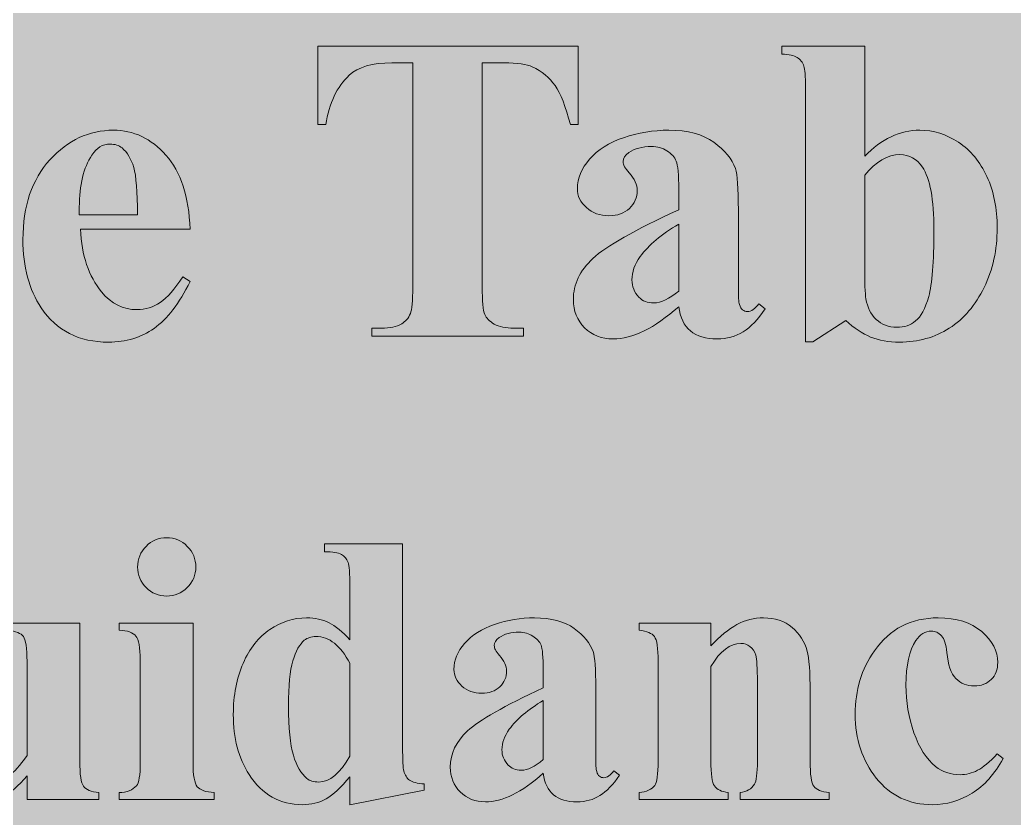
# Model space of a CAD drawing. Header units: inches. Extents: x -1481 to -429, y -1676 to -696.
# Drawn here: x -1375.4 to -1360.86, y -907.03 to -895.37 of the extents above; entities that cross this region are included whole.
import ezdxf

# ---------------------------------------------------------------- set-up
doc = ezdxf.new("R2010")
doc.units = ezdxf.units.IN
doc.header["$MEASUREMENT"] = 0
doc.layers.add('Layer 1', color=7, linetype='Continuous')

# ---------------------------------------------------------------- blocks, each defined once
blk = doc.blocks.new('block 425')
at = {"layer": 'Layer 1', "true_color": 0x8cc63e}
h = blk.add_hatch(color=73, dxfattribs=at)
h.dxf.hatch_style = 2
edge = h.paths.add_edge_path()
edge.add_spline(control_points=[(-1367.239, -895.753), (-1367.239, -895.753), (-1367.239, -896.9), (-1367.239, -896.9), (-1367.239, -896.9), (-1367.351, -896.9), (-1367.351, -896.9), (-1367.418, -896.635), (-1367.492, -896.445), (-1367.573, -896.33), (-1367.654, -896.214), (-1367.766, -896.122), (-1367.907, -896.053), (-1367.987, -896.016), (-1368.125, -895.997), (-1368.323, -895.997), (-1368.323, -895.997), (-1368.638, -895.997), (-1368.638, -895.997), (-1368.638, -895.997), (-1368.638, -899.265), (-1368.638, -899.265), (-1368.638, -899.482), (-1368.626, -899.617), (-1368.603, -899.671), (-1368.579, -899.725), (-1368.532, -899.773), (-1368.462, -899.813), (-1368.392, -899.854), (-1368.297, -899.874), (-1368.176, -899.874), (-1368.176, -899.874), (-1368.035, -899.874), (-1368.035, -899.874), (-1368.035, -899.874), (-1368.035, -899.99), (-1368.035, -899.99), (-1368.035, -899.99), (-1370.254, -899.99), (-1370.254, -899.99), (-1370.254, -899.99), (-1370.254, -899.874), (-1370.254, -899.874), (-1370.254, -899.874), (-1370.113, -899.874), (-1370.113, -899.874), (-1369.99, -899.874), (-1369.891, -899.852), (-1369.816, -899.809), (-1369.762, -899.779), (-1369.719, -899.729), (-1369.688, -899.659), (-1369.665, -899.609), (-1369.654, -899.478), (-1369.654, -899.265), (-1369.654, -899.265), (-1369.654, -895.997), (-1369.654, -895.997), (-1369.654, -895.997), (-1369.96, -895.997), (-1369.96, -895.997), (-1370.245, -895.997), (-1370.453, -896.057), (-1370.582, -896.178), (-1370.763, -896.347), (-1370.877, -896.587), (-1370.925, -896.9), (-1370.925, -896.9), (-1371.044, -896.9), (-1371.044, -896.9), (-1371.044, -896.9), (-1371.044, -895.753), (-1371.044, -895.753), (-1371.044, -895.753), (-1367.239, -895.753), (-1367.239, -895.753)], knot_values=[0, 0, 0, 0, 1, 1, 1, 2, 2, 2, 3, 3, 3, 4, 4, 4, 5, 5, 5, 6, 6, 6, 7, 7, 7, 8, 8, 8, 9, 9, 9, 10, 10, 10, 11, 11, 11, 12, 12, 12, 13, 13, 13, 14, 14, 14, 15, 15, 15, 16, 16, 16, 17, 17, 17, 18, 18, 18, 19, 19, 19, 20, 20, 20, 21, 21, 21, 22, 22, 22, 23, 23, 23, 24, 24, 24, 25, 25, 25, 25], degree=3, periodic=1)
h = blk.add_hatch(color=73, dxfattribs=at)
h.dxf.hatch_style = 2
edge = h.paths.add_edge_path()
edge.add_spline(control_points=[(-1363.049, -895.753), (-1363.049, -895.753), (-1363.049, -897.362), (-1363.049, -897.362), (-1362.803, -897.108), (-1362.535, -896.981), (-1362.243, -896.981), (-1362.043, -896.981), (-1361.855, -897.04), (-1361.678, -897.158), (-1361.5, -897.275), (-1361.362, -897.443), (-1361.262, -897.659), (-1361.162, -897.876), (-1361.112, -898.126), (-1361.112, -898.409), (-1361.112, -898.728), (-1361.176, -899.017), (-1361.303, -899.277), (-1361.43, -899.538), (-1361.599, -899.736), (-1361.812, -899.873), (-1362.024, -900.009), (-1362.267, -900.077), (-1362.54, -900.077), (-1362.698, -900.077), (-1362.839, -900.052), (-1362.962, -900.002), (-1363.084, -899.952), (-1363.205, -899.871), (-1363.324, -899.759), (-1363.324, -899.759), (-1363.808, -900.074), (-1363.808, -900.074), (-1363.808, -900.074), (-1363.915, -900.074), (-1363.915, -900.074), (-1363.915, -900.074), (-1363.915, -896.359), (-1363.915, -896.359), (-1363.915, -896.191), (-1363.922, -896.087), (-1363.936, -896.047), (-1363.957, -895.989), (-1363.99, -895.945), (-1364.035, -895.917), (-1364.08, -895.889), (-1364.155, -895.873), (-1364.261, -895.869), (-1364.261, -895.869), (-1364.261, -895.753), (-1364.261, -895.753), (-1364.261, -895.753), (-1363.049, -895.753), (-1363.049, -895.753)], knot_values=[0, 0, 0, 0, 1, 1, 1, 2, 2, 2, 3, 3, 3, 4, 4, 4, 5, 5, 5, 6, 6, 6, 7, 7, 7, 8, 8, 8, 9, 9, 9, 10, 10, 10, 11, 11, 11, 12, 12, 12, 13, 13, 13, 14, 14, 14, 15, 15, 15, 16, 16, 16, 17, 17, 17, 18, 18, 18, 18], degree=3, periodic=1)
edge = h.paths.add_edge_path()
edge.add_spline(control_points=[(-1363.049, -897.64), (-1363.049, -897.64), (-1363.049, -898.94), (-1363.049, -898.94), (-1363.049, -899.205), (-1363.043, -899.373), (-1363.03, -899.446), (-1363.009, -899.569), (-1362.96, -899.668), (-1362.88, -899.745), (-1362.801, -899.821), (-1362.7, -899.859), (-1362.577, -899.859), (-1362.471, -899.859), (-1362.38, -899.829), (-1362.304, -899.768), (-1362.228, -899.708), (-1362.164, -899.588), (-1362.113, -899.409), (-1362.062, -899.23), (-1362.037, -898.907), (-1362.037, -898.44), (-1362.037, -897.992), (-1362.093, -897.685), (-1362.205, -897.519), (-1362.287, -897.398), (-1362.396, -897.337), (-1362.534, -897.337), (-1362.713, -897.337), (-1362.885, -897.438), (-1363.049, -897.64)], knot_values=[0, 0, 0, 0, 1, 1, 1, 2, 2, 2, 3, 3, 3, 4, 4, 4, 5, 5, 5, 6, 6, 6, 7, 7, 7, 8, 8, 8, 9, 9, 9, 10, 10, 10, 10], degree=3, periodic=1)
h = blk.add_hatch(color=73, dxfattribs=at)
h.dxf.hatch_style = 2
edge = h.paths.add_edge_path()
edge.add_spline(control_points=[(-1372.909, -898.425), (-1372.909, -898.425), (-1374.512, -898.425), (-1374.512, -898.425), (-1374.493, -898.812), (-1374.39, -899.118), (-1374.203, -899.343), (-1374.059, -899.516), (-1373.886, -899.602), (-1373.684, -899.602), (-1373.559, -899.602), (-1373.446, -899.567), (-1373.344, -899.498), (-1373.242, -899.428), (-1373.132, -899.303), (-1373.016, -899.121), (-1373.016, -899.121), (-1372.909, -899.19), (-1372.909, -899.19), (-1373.068, -899.513), (-1373.243, -899.741), (-1373.434, -899.876), (-1373.626, -900.01), (-1373.848, -900.077), (-1374.1, -900.077), (-1374.533, -900.077), (-1374.861, -899.911), (-1375.084, -899.577), (-1375.263, -899.309), (-1375.352, -898.976), (-1375.352, -898.578), (-1375.352, -898.09), (-1375.221, -897.702), (-1374.957, -897.414), (-1374.694, -897.125), (-1374.385, -896.981), (-1374.031, -896.981), (-1373.735, -896.981), (-1373.478, -897.103), (-1373.261, -897.345), (-1373.043, -897.588), (-1372.926, -897.948), (-1372.909, -898.425)], knot_values=[0, 0, 0, 0, 1, 1, 1, 2, 2, 2, 3, 3, 3, 4, 4, 4, 5, 5, 5, 6, 6, 6, 7, 7, 7, 8, 8, 8, 9, 9, 9, 10, 10, 10, 11, 11, 11, 12, 12, 12, 13, 13, 13, 14, 14, 14, 14], degree=3, periodic=1)
edge = h.paths.add_edge_path()
edge.add_spline(control_points=[(-1373.678, -898.215), (-1373.678, -897.88), (-1373.696, -897.65), (-1373.733, -897.525), (-1373.769, -897.4), (-1373.826, -897.305), (-1373.903, -897.24), (-1373.947, -897.203), (-1374.005, -897.184), (-1374.078, -897.184), (-1374.186, -897.184), (-1374.275, -897.237), (-1374.343, -897.344), (-1374.466, -897.529), (-1374.528, -897.783), (-1374.528, -898.106), (-1374.528, -898.106), (-1374.528, -898.215), (-1374.528, -898.215), (-1374.528, -898.215), (-1373.678, -898.215), (-1373.678, -898.215)], knot_values=[0, 0, 0, 0, 1, 1, 1, 2, 2, 2, 3, 3, 3, 4, 4, 4, 5, 5, 5, 6, 6, 6, 7, 7, 7, 7], degree=3, periodic=1)
h = blk.add_hatch(color=73, dxfattribs=at)
h.dxf.hatch_style = 2
edge = h.paths.add_edge_path()
edge.add_spline(control_points=[(-1365.767, -899.559), (-1366.123, -899.873), (-1366.443, -900.031), (-1366.726, -900.031), (-1366.893, -900.031), (-1367.032, -899.976), (-1367.142, -899.867), (-1367.252, -899.757), (-1367.307, -899.62), (-1367.307, -899.456), (-1367.307, -899.233), (-1367.212, -899.032), (-1367.02, -898.854), (-1366.828, -898.676), (-1366.411, -898.439), (-1365.767, -898.143), (-1365.767, -898.143), (-1365.767, -897.85), (-1365.767, -897.85), (-1365.767, -897.629), (-1365.779, -897.49), (-1365.803, -897.433), (-1365.827, -897.375), (-1365.872, -897.325), (-1365.939, -897.283), (-1366.006, -897.24), (-1366.081, -897.219), (-1366.164, -897.219), (-1366.299, -897.219), (-1366.411, -897.249), (-1366.498, -897.309), (-1366.553, -897.347), (-1366.58, -897.391), (-1366.58, -897.44), (-1366.58, -897.484), (-1366.55, -897.538), (-1366.492, -897.603), (-1366.413, -897.692), (-1366.373, -897.779), (-1366.373, -897.862), (-1366.373, -897.964), (-1366.411, -898.051), (-1366.487, -898.123), (-1366.563, -898.195), (-1366.663, -898.231), (-1366.786, -898.231), (-1366.917, -898.231), (-1367.027, -898.191), (-1367.115, -898.112), (-1367.204, -898.033), (-1367.248, -897.94), (-1367.248, -897.834), (-1367.248, -897.684), (-1367.189, -897.541), (-1367.07, -897.405), (-1366.951, -897.268), (-1366.786, -897.163), (-1366.573, -897.09), (-1366.361, -897.018), (-1366.14, -896.981), (-1365.911, -896.981), (-1365.634, -896.981), (-1365.415, -897.04), (-1365.253, -897.158), (-1365.092, -897.275), (-1364.987, -897.403), (-1364.939, -897.54), (-1364.91, -897.628), (-1364.895, -897.829), (-1364.895, -898.143), (-1364.895, -898.143), (-1364.895, -899.277), (-1364.895, -899.277), (-1364.895, -899.411), (-1364.89, -899.495), (-1364.88, -899.529), (-1364.869, -899.563), (-1364.854, -899.589), (-1364.833, -899.606), (-1364.812, -899.622), (-1364.788, -899.631), (-1364.761, -899.631), (-1364.707, -899.631), (-1364.652, -899.592), (-1364.596, -899.515), (-1364.596, -899.515), (-1364.502, -899.59), (-1364.502, -899.59), (-1364.606, -899.744), (-1364.714, -899.856), (-1364.825, -899.926), (-1364.937, -899.996), (-1365.063, -900.031), (-1365.205, -900.031), (-1365.372, -900.031), (-1365.502, -899.992), (-1365.595, -899.913), (-1365.689, -899.835), (-1365.746, -899.717), (-1365.767, -899.559)], knot_values=[0, 0, 0, 0, 1, 1, 1, 2, 2, 2, 3, 3, 3, 4, 4, 4, 5, 5, 5, 6, 6, 6, 7, 7, 7, 8, 8, 8, 9, 9, 9, 10, 10, 10, 11, 11, 11, 12, 12, 12, 13, 13, 13, 14, 14, 14, 15, 15, 15, 16, 16, 16, 17, 17, 17, 18, 18, 18, 19, 19, 19, 20, 20, 20, 21, 21, 21, 22, 22, 22, 23, 23, 23, 24, 24, 24, 25, 25, 25, 26, 26, 26, 27, 27, 27, 28, 28, 28, 29, 29, 29, 30, 30, 30, 31, 31, 31, 32, 32, 32, 33, 33, 33, 33], degree=3, periodic=1)
edge = h.paths.add_edge_path()
edge.add_spline(control_points=[(-1365.767, -899.33), (-1365.767, -899.33), (-1365.767, -898.353), (-1365.767, -898.353), (-1366.019, -898.501), (-1366.207, -898.659), (-1366.33, -898.827), (-1366.411, -898.94), (-1366.451, -899.053), (-1366.451, -899.168), (-1366.451, -899.264), (-1366.417, -899.348), (-1366.348, -899.421), (-1366.296, -899.478), (-1366.223, -899.505), (-1366.13, -899.505), (-1366.025, -899.505), (-1365.905, -899.447), (-1365.767, -899.33)], knot_values=[0, 0, 0, 0, 1, 1, 1, 2, 2, 2, 3, 3, 3, 4, 4, 4, 5, 5, 5, 6, 6, 6, 6], degree=3, periodic=1)
h = blk.add_hatch(color=73, dxfattribs=at)
h.dxf.hatch_style = 2
edge = h.paths.add_edge_path()
edge.add_spline(control_points=[(-1372.866, -904.182), (-1372.866, -904.182), (-1372.866, -906.222), (-1372.866, -906.222), (-1372.866, -906.404), (-1372.845, -906.52), (-1372.803, -906.571), (-1372.761, -906.621), (-1372.678, -906.65), (-1372.555, -906.657), (-1372.555, -906.657), (-1372.555, -906.756), (-1372.555, -906.756), (-1372.555, -906.756), (-1373.945, -906.756), (-1373.945, -906.756), (-1373.945, -906.756), (-1373.945, -906.657), (-1373.945, -906.657), (-1373.832, -906.654), (-1373.747, -906.621), (-1373.692, -906.558), (-1373.655, -906.516), (-1373.637, -906.404), (-1373.637, -906.222), (-1373.637, -906.222), (-1373.637, -904.719), (-1373.637, -904.719), (-1373.637, -904.537), (-1373.658, -904.421), (-1373.7, -904.371), (-1373.743, -904.32), (-1373.824, -904.291), (-1373.945, -904.284), (-1373.945, -904.284), (-1373.945, -904.182), (-1373.945, -904.182), (-1373.945, -904.182), (-1372.866, -904.182), (-1372.866, -904.182)], knot_values=[0, 0, 0, 0, 1, 1, 1, 2, 2, 2, 3, 3, 3, 4, 4, 4, 5, 5, 5, 6, 6, 6, 7, 7, 7, 8, 8, 8, 9, 9, 9, 10, 10, 10, 11, 11, 11, 12, 12, 12, 13, 13, 13, 13], degree=3, periodic=1)
edge = h.paths.add_edge_path()
edge.add_spline(control_points=[(-1373.251, -902.935), (-1373.132, -902.935), (-1373.031, -902.976), (-1372.949, -903.06), (-1372.866, -903.143), (-1372.825, -903.244), (-1372.825, -903.362), (-1372.825, -903.479), (-1372.867, -903.579), (-1372.95, -903.662), (-1373.034, -903.744), (-1373.134, -903.786), (-1373.251, -903.786), (-1373.369, -903.786), (-1373.469, -903.744), (-1373.552, -903.662), (-1373.634, -903.579), (-1373.675, -903.479), (-1373.675, -903.362), (-1373.675, -903.244), (-1373.634, -903.143), (-1373.552, -903.06), (-1373.469, -902.976), (-1373.369, -902.935), (-1373.251, -902.935)], knot_values=[0, 0, 0, 0, 1, 1, 1, 2, 2, 2, 3, 3, 3, 4, 4, 4, 5, 5, 5, 6, 6, 6, 7, 7, 7, 8, 8, 8, 8], degree=3, periodic=1)
h = blk.add_hatch(color=73, dxfattribs=at)
h.dxf.hatch_style = 2
edge = h.paths.add_edge_path()
edge.add_spline(control_points=[(-1369.802, -903.023), (-1369.802, -903.023), (-1369.802, -905.985), (-1369.802, -905.985), (-1369.802, -906.186), (-1369.796, -906.304), (-1369.785, -906.341), (-1369.77, -906.401), (-1369.742, -906.446), (-1369.701, -906.476), (-1369.66, -906.505), (-1369.588, -906.523), (-1369.485, -906.531), (-1369.485, -906.531), (-1369.485, -906.621), (-1369.485, -906.621), (-1369.485, -906.621), (-1370.573, -906.834), (-1370.573, -906.834), (-1370.573, -906.834), (-1370.573, -906.426), (-1370.573, -906.426), (-1370.703, -906.584), (-1370.819, -906.691), (-1370.921, -906.748), (-1371.023, -906.805), (-1371.138, -906.834), (-1371.266, -906.834), (-1371.595, -906.834), (-1371.855, -906.687), (-1372.046, -906.393), (-1372.2, -906.154), (-1372.277, -905.862), (-1372.277, -905.515), (-1372.277, -905.237), (-1372.229, -904.989), (-1372.134, -904.77), (-1372.038, -904.55), (-1371.908, -904.385), (-1371.741, -904.273), (-1371.575, -904.161), (-1371.397, -904.105), (-1371.206, -904.105), (-1371.083, -904.105), (-1370.974, -904.129), (-1370.878, -904.176), (-1370.783, -904.224), (-1370.681, -904.308), (-1370.573, -904.427), (-1370.573, -904.427), (-1370.573, -903.651), (-1370.573, -903.651), (-1370.573, -903.454), (-1370.581, -903.336), (-1370.597, -903.295), (-1370.619, -903.242), (-1370.652, -903.203), (-1370.697, -903.177), (-1370.741, -903.151), (-1370.823, -903.138), (-1370.944, -903.138), (-1370.944, -903.138), (-1370.944, -903.023), (-1370.944, -903.023), (-1370.944, -903.023), (-1369.802, -903.023), (-1369.802, -903.023)], knot_values=[0, 0, 0, 0, 1, 1, 1, 2, 2, 2, 3, 3, 3, 4, 4, 4, 5, 5, 5, 6, 6, 6, 7, 7, 7, 8, 8, 8, 9, 9, 9, 10, 10, 10, 11, 11, 11, 12, 12, 12, 13, 13, 13, 14, 14, 14, 15, 15, 15, 16, 16, 16, 17, 17, 17, 18, 18, 18, 19, 19, 19, 20, 20, 20, 21, 21, 21, 22, 22, 22, 22], degree=3, periodic=1)
edge = h.paths.add_edge_path()
edge.add_spline(control_points=[(-1370.573, -904.769), (-1370.708, -904.508), (-1370.875, -904.378), (-1371.071, -904.378), (-1371.139, -904.378), (-1371.195, -904.396), (-1371.239, -904.433), (-1371.307, -904.489), (-1371.362, -904.589), (-1371.406, -904.733), (-1371.449, -904.876), (-1371.47, -905.095), (-1371.47, -905.391), (-1371.47, -905.716), (-1371.446, -905.956), (-1371.399, -906.112), (-1371.351, -906.268), (-1371.286, -906.381), (-1371.203, -906.451), (-1371.161, -906.486), (-1371.103, -906.503), (-1371.03, -906.503), (-1370.868, -906.503), (-1370.716, -906.376), (-1370.573, -906.123), (-1370.573, -906.123), (-1370.573, -904.769), (-1370.573, -904.769)], knot_values=[0, 0, 0, 0, 1, 1, 1, 2, 2, 2, 3, 3, 3, 4, 4, 4, 5, 5, 5, 6, 6, 6, 7, 7, 7, 8, 8, 8, 9, 9, 9, 9], degree=3, periodic=1)
h = blk.add_hatch(color=73, dxfattribs=at)
h.dxf.hatch_style = 2
edge = h.paths.add_edge_path()
edge.add_spline(control_points=[(-1367.748, -906.376), (-1368.062, -906.654), (-1368.343, -906.792), (-1368.593, -906.792), (-1368.74, -906.792), (-1368.862, -906.744), (-1368.959, -906.648), (-1369.056, -906.551), (-1369.105, -906.43), (-1369.105, -906.285), (-1369.105, -906.089), (-1369.021, -905.912), (-1368.852, -905.756), (-1368.683, -905.598), (-1368.315, -905.39), (-1367.748, -905.129), (-1367.748, -905.129), (-1367.748, -904.87), (-1367.748, -904.87), (-1367.748, -904.676), (-1367.758, -904.553), (-1367.779, -904.503), (-1367.8, -904.452), (-1367.84, -904.408), (-1367.899, -904.371), (-1367.958, -904.333), (-1368.024, -904.314), (-1368.097, -904.314), (-1368.217, -904.314), (-1368.315, -904.341), (-1368.392, -904.394), (-1368.44, -904.427), (-1368.463, -904.466), (-1368.463, -904.51), (-1368.463, -904.548), (-1368.438, -904.596), (-1368.386, -904.653), (-1368.317, -904.732), (-1368.282, -904.808), (-1368.282, -904.881), (-1368.282, -904.971), (-1368.315, -905.048), (-1368.382, -905.111), (-1368.449, -905.175), (-1368.537, -905.206), (-1368.645, -905.206), (-1368.761, -905.206), (-1368.858, -905.171), (-1368.936, -905.102), (-1369.014, -905.032), (-1369.053, -904.95), (-1369.053, -904.857), (-1369.053, -904.724), (-1369, -904.598), (-1368.896, -904.478), (-1368.791, -904.358), (-1368.645, -904.266), (-1368.458, -904.201), (-1368.271, -904.137), (-1368.076, -904.105), (-1367.874, -904.105), (-1367.63, -904.105), (-1367.437, -904.157), (-1367.295, -904.26), (-1367.153, -904.364), (-1367.06, -904.477), (-1367.018, -904.598), (-1366.992, -904.675), (-1366.98, -904.852), (-1366.98, -905.129), (-1366.98, -905.129), (-1366.98, -906.129), (-1366.98, -906.129), (-1366.98, -906.246), (-1366.975, -906.32), (-1366.966, -906.35), (-1366.957, -906.381), (-1366.943, -906.403), (-1366.924, -906.418), (-1366.906, -906.433), (-1366.885, -906.44), (-1366.861, -906.44), (-1366.813, -906.44), (-1366.765, -906.406), (-1366.715, -906.338), (-1366.715, -906.338), (-1366.633, -906.404), (-1366.633, -906.404), (-1366.724, -906.54), (-1366.819, -906.639), (-1366.918, -906.7), (-1367.016, -906.762), (-1367.127, -906.792), (-1367.252, -906.792), (-1367.399, -906.792), (-1367.514, -906.758), (-1367.596, -906.689), (-1367.679, -906.62), (-1367.729, -906.516), (-1367.748, -906.376)], knot_values=[0, 0, 0, 0, 1, 1, 1, 2, 2, 2, 3, 3, 3, 4, 4, 4, 5, 5, 5, 6, 6, 6, 7, 7, 7, 8, 8, 8, 9, 9, 9, 10, 10, 10, 11, 11, 11, 12, 12, 12, 13, 13, 13, 14, 14, 14, 15, 15, 15, 16, 16, 16, 17, 17, 17, 18, 18, 18, 19, 19, 19, 20, 20, 20, 21, 21, 21, 22, 22, 22, 23, 23, 23, 24, 24, 24, 25, 25, 25, 26, 26, 26, 27, 27, 27, 28, 28, 28, 29, 29, 29, 30, 30, 30, 31, 31, 31, 32, 32, 32, 33, 33, 33, 33], degree=3, periodic=1)
edge = h.paths.add_edge_path()
edge.add_spline(control_points=[(-1367.748, -906.176), (-1367.748, -906.176), (-1367.748, -905.314), (-1367.748, -905.314), (-1367.97, -905.444), (-1368.135, -905.583), (-1368.243, -905.732), (-1368.315, -905.831), (-1368.351, -905.931), (-1368.351, -906.032), (-1368.351, -906.117), (-1368.32, -906.191), (-1368.26, -906.255), (-1368.214, -906.305), (-1368.15, -906.33), (-1368.067, -906.33), (-1367.975, -906.33), (-1367.869, -906.278), (-1367.748, -906.176)], knot_values=[0, 0, 0, 0, 1, 1, 1, 2, 2, 2, 3, 3, 3, 4, 4, 4, 5, 5, 5, 6, 6, 6, 6], degree=3, periodic=1)
h = blk.add_hatch(color=73, dxfattribs=at)
h.dxf.hatch_style = 2
edge = h.paths.add_edge_path()
edge.add_spline(control_points=[(-1365.297, -904.182), (-1365.297, -904.182), (-1365.297, -904.515), (-1365.297, -904.515), (-1365.165, -904.372), (-1365.038, -904.268), (-1364.917, -904.203), (-1364.796, -904.137), (-1364.666, -904.105), (-1364.526, -904.105), (-1364.359, -904.105), (-1364.221, -904.151), (-1364.111, -904.244), (-1364, -904.337), (-1363.927, -904.452), (-1363.89, -904.589), (-1363.861, -904.694), (-1363.846, -904.895), (-1363.846, -905.193), (-1363.846, -905.193), (-1363.846, -906.195), (-1363.846, -906.195), (-1363.846, -906.393), (-1363.828, -906.516), (-1363.793, -906.565), (-1363.757, -906.614), (-1363.682, -906.644), (-1363.568, -906.657), (-1363.568, -906.657), (-1363.568, -906.756), (-1363.568, -906.756), (-1363.568, -906.756), (-1364.87, -906.756), (-1364.87, -906.756), (-1364.87, -906.756), (-1364.87, -906.657), (-1364.87, -906.657), (-1364.773, -906.644), (-1364.703, -906.604), (-1364.661, -906.536), (-1364.632, -906.49), (-1364.617, -906.376), (-1364.617, -906.195), (-1364.617, -906.195), (-1364.617, -905.049), (-1364.617, -905.049), (-1364.617, -904.838), (-1364.625, -904.705), (-1364.642, -904.65), (-1364.658, -904.595), (-1364.686, -904.552), (-1364.726, -904.522), (-1364.765, -904.492), (-1364.809, -904.477), (-1364.857, -904.477), (-1365.015, -904.477), (-1365.161, -904.589), (-1365.297, -904.815), (-1365.297, -904.815), (-1365.297, -906.195), (-1365.297, -906.195), (-1365.297, -906.387), (-1365.279, -906.509), (-1365.244, -906.561), (-1365.208, -906.612), (-1365.141, -906.644), (-1365.044, -906.657), (-1365.044, -906.657), (-1365.044, -906.756), (-1365.044, -906.756), (-1365.044, -906.756), (-1366.346, -906.756), (-1366.346, -906.756), (-1366.346, -906.756), (-1366.346, -906.657), (-1366.346, -906.657), (-1366.238, -906.646), (-1366.161, -906.611), (-1366.115, -906.553), (-1366.084, -906.512), (-1366.068, -906.393), (-1366.068, -906.195), (-1366.068, -906.195), (-1366.068, -904.741), (-1366.068, -904.741), (-1366.068, -904.546), (-1366.086, -904.425), (-1366.122, -904.378), (-1366.158, -904.33), (-1366.232, -904.299), (-1366.346, -904.284), (-1366.346, -904.284), (-1366.346, -904.182), (-1366.346, -904.182), (-1366.346, -904.182), (-1365.297, -904.182), (-1365.297, -904.182)], knot_values=[0, 0, 0, 0, 1, 1, 1, 2, 2, 2, 3, 3, 3, 4, 4, 4, 5, 5, 5, 6, 6, 6, 7, 7, 7, 8, 8, 8, 9, 9, 9, 10, 10, 10, 11, 11, 11, 12, 12, 12, 13, 13, 13, 14, 14, 14, 15, 15, 15, 16, 16, 16, 17, 17, 17, 18, 18, 18, 19, 19, 19, 20, 20, 20, 21, 21, 21, 22, 22, 22, 23, 23, 23, 24, 24, 24, 25, 25, 25, 26, 26, 26, 27, 27, 27, 28, 28, 28, 29, 29, 29, 30, 30, 30, 31, 31, 31, 32, 32, 32, 32], degree=3, periodic=1)
h = blk.add_hatch(color=73, dxfattribs=at)
h.dxf.hatch_style = 2
edge = h.paths.add_edge_path()
edge.add_spline(control_points=[(-1361.112, -906.093), (-1361.112, -906.093), (-1361.027, -906.159), (-1361.027, -906.159), (-1361.148, -906.386), (-1361.299, -906.556), (-1361.48, -906.667), (-1361.661, -906.778), (-1361.853, -906.834), (-1362.057, -906.834), (-1362.4, -906.834), (-1362.674, -906.704), (-1362.88, -906.445), (-1363.085, -906.187), (-1363.188, -905.875), (-1363.188, -905.512), (-1363.188, -905.161), (-1363.095, -904.853), (-1362.907, -904.587), (-1362.682, -904.266), (-1362.37, -904.105), (-1361.974, -904.105), (-1361.708, -904.105), (-1361.496, -904.172), (-1361.339, -904.306), (-1361.182, -904.44), (-1361.104, -904.589), (-1361.104, -904.755), (-1361.104, -904.859), (-1361.136, -904.943), (-1361.199, -905.005), (-1361.262, -905.068), (-1361.345, -905.099), (-1361.448, -905.099), (-1361.556, -905.099), (-1361.646, -905.063), (-1361.717, -904.991), (-1361.787, -904.92), (-1361.831, -904.792), (-1361.847, -904.609), (-1361.858, -904.493), (-1361.885, -904.412), (-1361.927, -904.367), (-1361.969, -904.321), (-1362.019, -904.298), (-1362.076, -904.298), (-1362.164, -904.298), (-1362.239, -904.344), (-1362.302, -904.438), (-1362.397, -904.579), (-1362.445, -904.796), (-1362.445, -905.088), (-1362.445, -905.33), (-1362.406, -905.562), (-1362.329, -905.783), (-1362.252, -906.004), (-1362.146, -906.169), (-1362.012, -906.277), (-1361.912, -906.356), (-1361.792, -906.396), (-1361.655, -906.396), (-1361.565, -906.396), (-1361.479, -906.375), (-1361.398, -906.332), (-1361.318, -906.29), (-1361.222, -906.21), (-1361.112, -906.093)], knot_values=[0, 0, 0, 0, 1, 1, 1, 2, 2, 2, 3, 3, 3, 4, 4, 4, 5, 5, 5, 6, 6, 6, 7, 7, 7, 8, 8, 8, 9, 9, 9, 10, 10, 10, 11, 11, 11, 12, 12, 12, 13, 13, 13, 14, 14, 14, 15, 15, 15, 16, 16, 16, 17, 17, 17, 18, 18, 18, 19, 19, 19, 20, 20, 20, 21, 21, 21, 22, 22, 22, 22], degree=3, periodic=1)
h = blk.add_hatch(color=73, dxfattribs=at)
h.dxf.hatch_style = 2
edge = h.paths.add_edge_path()
edge.add_spline(control_points=[(-1374.521, -904.182), (-1374.521, -904.182), (-1374.521, -906.198), (-1374.521, -906.198), (-1374.521, -906.394), (-1374.502, -906.516), (-1374.466, -906.565), (-1374.429, -906.614), (-1374.355, -906.644), (-1374.243, -906.657), (-1374.243, -906.657), (-1374.243, -906.756), (-1374.243, -906.756), (-1374.243, -906.756), (-1375.292, -906.756), (-1375.292, -906.756), (-1375.292, -906.756), (-1375.292, -906.412), (-1375.292, -906.412), (-1375.415, -906.559), (-1375.538, -906.666), (-1375.661, -906.733), (-1375.784, -906.8), (-1375.921, -906.834), (-1376.074, -906.834), (-1376.219, -906.834), (-1376.348, -906.789), (-1376.461, -906.7), (-1376.573, -906.611), (-1376.649, -906.507), (-1376.688, -906.387), (-1376.726, -906.268), (-1376.746, -906.06), (-1376.746, -905.762), (-1376.746, -905.762), (-1376.746, -904.741), (-1376.746, -904.741), (-1376.746, -904.546), (-1376.763, -904.425), (-1376.799, -904.378), (-1376.835, -904.33), (-1376.91, -904.299), (-1377.024, -904.284), (-1377.024, -904.284), (-1377.024, -904.182), (-1377.024, -904.182), (-1377.024, -904.182), (-1375.975, -904.182), (-1375.975, -904.182), (-1375.975, -904.182), (-1375.975, -905.941), (-1375.975, -905.941), (-1375.975, -906.125), (-1375.966, -906.243), (-1375.948, -906.296), (-1375.931, -906.35), (-1375.903, -906.39), (-1375.866, -906.418), (-1375.828, -906.445), (-1375.785, -906.459), (-1375.735, -906.459), (-1375.669, -906.459), (-1375.609, -906.441), (-1375.556, -906.407), (-1375.483, -906.359), (-1375.395, -906.263), (-1375.292, -906.118), (-1375.292, -906.118), (-1375.292, -904.741), (-1375.292, -904.741), (-1375.292, -904.546), (-1375.31, -904.425), (-1375.345, -904.378), (-1375.381, -904.33), (-1375.456, -904.299), (-1375.57, -904.284), (-1375.57, -904.284), (-1375.57, -904.182), (-1375.57, -904.182), (-1375.57, -904.182), (-1374.521, -904.182), (-1374.521, -904.182)], knot_values=[0, 0, 0, 0, 1, 1, 1, 2, 2, 2, 3, 3, 3, 4, 4, 4, 5, 5, 5, 6, 6, 6, 7, 7, 7, 8, 8, 8, 9, 9, 9, 10, 10, 10, 11, 11, 11, 12, 12, 12, 13, 13, 13, 14, 14, 14, 15, 15, 15, 16, 16, 16, 17, 17, 17, 18, 18, 18, 19, 19, 19, 20, 20, 20, 21, 21, 21, 22, 22, 22, 23, 23, 23, 24, 24, 24, 25, 25, 25, 26, 26, 26, 27, 27, 27, 27], degree=3, periodic=1)
at = {"layer": 'Layer 1', "lineweight": 0}
for points, knots in [([(-1367.239, -895.753), (-1367.239, -895.753), (-1367.239, -896.9), (-1367.239, -896.9), (-1367.239, -896.9), (-1367.351, -896.9), (-1367.351, -896.9), (-1367.418, -896.635), (-1367.492, -896.445), (-1367.573, -896.33), (-1367.654, -896.214), (-1367.766, -896.122), (-1367.907, -896.053), (-1367.987, -896.016), (-1368.125, -895.997), (-1368.323, -895.997), (-1368.323, -895.997), (-1368.638, -895.997), (-1368.638, -895.997), (-1368.638, -895.997), (-1368.638, -899.265), (-1368.638, -899.265), (-1368.638, -899.482), (-1368.626, -899.617), (-1368.603, -899.671), (-1368.579, -899.725), (-1368.532, -899.773), (-1368.462, -899.813), (-1368.392, -899.854), (-1368.297, -899.874), (-1368.176, -899.874), (-1368.176, -899.874), (-1368.035, -899.874), (-1368.035, -899.874), (-1368.035, -899.874), (-1368.035, -899.99), (-1368.035, -899.99), (-1368.035, -899.99), (-1370.254, -899.99), (-1370.254, -899.99), (-1370.254, -899.99), (-1370.254, -899.874), (-1370.254, -899.874), (-1370.254, -899.874), (-1370.113, -899.874), (-1370.113, -899.874), (-1369.99, -899.874), (-1369.891, -899.852), (-1369.816, -899.809), (-1369.762, -899.779), (-1369.719, -899.729), (-1369.688, -899.659), (-1369.665, -899.609), (-1369.654, -899.478), (-1369.654, -899.265), (-1369.654, -899.265), (-1369.654, -895.997), (-1369.654, -895.997), (-1369.654, -895.997), (-1369.96, -895.997), (-1369.96, -895.997), (-1370.245, -895.997), (-1370.453, -896.057), (-1370.582, -896.178), (-1370.763, -896.347), (-1370.877, -896.587), (-1370.925, -896.9), (-1370.925, -896.9), (-1371.044, -896.9), (-1371.044, -896.9), (-1371.044, -896.9), (-1371.044, -895.753), (-1371.044, -895.753), (-1371.044, -895.753), (-1367.239, -895.753), (-1367.239, -895.753)], [0, 0, 0, 0, 1, 1, 1, 2, 2, 2, 3, 3, 3, 4, 4, 4, 5, 5, 5, 6, 6, 6, 7, 7, 7, 8, 8, 8, 9, 9, 9, 10, 10, 10, 11, 11, 11, 12, 12, 12, 13, 13, 13, 14, 14, 14, 15, 15, 15, 16, 16, 16, 17, 17, 17, 18, 18, 18, 19, 19, 19, 20, 20, 20, 21, 21, 21, 22, 22, 22, 23, 23, 23, 24, 24, 24, 25, 25, 25, 25]), ([(-1363.049, -895.753), (-1363.049, -895.753), (-1363.049, -897.362), (-1363.049, -897.362), (-1362.803, -897.108), (-1362.535, -896.981), (-1362.243, -896.981), (-1362.043, -896.981), (-1361.855, -897.04), (-1361.678, -897.158), (-1361.5, -897.275), (-1361.362, -897.443), (-1361.262, -897.659), (-1361.162, -897.876), (-1361.112, -898.126), (-1361.112, -898.409), (-1361.112, -898.728), (-1361.176, -899.017), (-1361.303, -899.277), (-1361.43, -899.538), (-1361.599, -899.736), (-1361.812, -899.873), (-1362.024, -900.009), (-1362.267, -900.077), (-1362.54, -900.077), (-1362.698, -900.077), (-1362.839, -900.052), (-1362.962, -900.002), (-1363.084, -899.952), (-1363.205, -899.871), (-1363.324, -899.759), (-1363.324, -899.759), (-1363.808, -900.074), (-1363.808, -900.074), (-1363.808, -900.074), (-1363.915, -900.074), (-1363.915, -900.074), (-1363.915, -900.074), (-1363.915, -896.359), (-1363.915, -896.359), (-1363.915, -896.191), (-1363.922, -896.087), (-1363.936, -896.047), (-1363.957, -895.989), (-1363.99, -895.945), (-1364.035, -895.917), (-1364.08, -895.889), (-1364.155, -895.873), (-1364.261, -895.869), (-1364.261, -895.869), (-1364.261, -895.753), (-1364.261, -895.753), (-1364.261, -895.753), (-1363.049, -895.753), (-1363.049, -895.753)], [0, 0, 0, 0, 1, 1, 1, 2, 2, 2, 3, 3, 3, 4, 4, 4, 5, 5, 5, 6, 6, 6, 7, 7, 7, 8, 8, 8, 9, 9, 9, 10, 10, 10, 11, 11, 11, 12, 12, 12, 13, 13, 13, 14, 14, 14, 15, 15, 15, 16, 16, 16, 17, 17, 17, 18, 18, 18, 18]), ([(-1372.909, -898.425), (-1372.909, -898.425), (-1374.512, -898.425), (-1374.512, -898.425), (-1374.493, -898.812), (-1374.39, -899.118), (-1374.203, -899.343), (-1374.059, -899.516), (-1373.886, -899.602), (-1373.684, -899.602), (-1373.559, -899.602), (-1373.446, -899.567), (-1373.344, -899.498), (-1373.242, -899.428), (-1373.132, -899.303), (-1373.016, -899.121), (-1373.016, -899.121), (-1372.909, -899.19), (-1372.909, -899.19), (-1373.068, -899.513), (-1373.243, -899.741), (-1373.434, -899.876), (-1373.626, -900.01), (-1373.848, -900.077), (-1374.1, -900.077), (-1374.533, -900.077), (-1374.861, -899.911), (-1375.084, -899.577), (-1375.263, -899.309), (-1375.352, -898.976), (-1375.352, -898.578), (-1375.352, -898.09), (-1375.221, -897.702), (-1374.957, -897.414), (-1374.694, -897.125), (-1374.385, -896.981), (-1374.031, -896.981), (-1373.735, -896.981), (-1373.478, -897.103), (-1373.261, -897.345), (-1373.043, -897.588), (-1372.926, -897.948), (-1372.909, -898.425)], [0, 0, 0, 0, 1, 1, 1, 2, 2, 2, 3, 3, 3, 4, 4, 4, 5, 5, 5, 6, 6, 6, 7, 7, 7, 8, 8, 8, 9, 9, 9, 10, 10, 10, 11, 11, 11, 12, 12, 12, 13, 13, 13, 14, 14, 14, 14]), ([(-1365.767, -899.559), (-1366.123, -899.873), (-1366.443, -900.031), (-1366.726, -900.031), (-1366.893, -900.031), (-1367.032, -899.976), (-1367.142, -899.867), (-1367.252, -899.757), (-1367.307, -899.62), (-1367.307, -899.456), (-1367.307, -899.233), (-1367.212, -899.032), (-1367.02, -898.854), (-1366.828, -898.676), (-1366.411, -898.439), (-1365.767, -898.143), (-1365.767, -898.143), (-1365.767, -897.85), (-1365.767, -897.85), (-1365.767, -897.629), (-1365.779, -897.49), (-1365.803, -897.433), (-1365.827, -897.375), (-1365.872, -897.325), (-1365.939, -897.283), (-1366.006, -897.24), (-1366.081, -897.219), (-1366.164, -897.219), (-1366.299, -897.219), (-1366.411, -897.249), (-1366.498, -897.309), (-1366.553, -897.347), (-1366.58, -897.391), (-1366.58, -897.44), (-1366.58, -897.484), (-1366.55, -897.538), (-1366.492, -897.603), (-1366.413, -897.692), (-1366.373, -897.779), (-1366.373, -897.862), (-1366.373, -897.964), (-1366.411, -898.051), (-1366.487, -898.123), (-1366.563, -898.195), (-1366.663, -898.231), (-1366.786, -898.231), (-1366.917, -898.231), (-1367.027, -898.191), (-1367.115, -898.112), (-1367.204, -898.033), (-1367.248, -897.94), (-1367.248, -897.834), (-1367.248, -897.684), (-1367.189, -897.541), (-1367.07, -897.405), (-1366.951, -897.268), (-1366.786, -897.163), (-1366.573, -897.09), (-1366.361, -897.018), (-1366.14, -896.981), (-1365.911, -896.981), (-1365.634, -896.981), (-1365.415, -897.04), (-1365.253, -897.158), (-1365.092, -897.275), (-1364.987, -897.403), (-1364.939, -897.54), (-1364.91, -897.628), (-1364.895, -897.829), (-1364.895, -898.143), (-1364.895, -898.143), (-1364.895, -899.277), (-1364.895, -899.277), (-1364.895, -899.411), (-1364.89, -899.495), (-1364.88, -899.529), (-1364.869, -899.563), (-1364.854, -899.589), (-1364.833, -899.606), (-1364.812, -899.622), (-1364.788, -899.631), (-1364.761, -899.631), (-1364.707, -899.631), (-1364.652, -899.592), (-1364.596, -899.515), (-1364.596, -899.515), (-1364.502, -899.59), (-1364.502, -899.59), (-1364.606, -899.744), (-1364.714, -899.856), (-1364.825, -899.926), (-1364.937, -899.996), (-1365.063, -900.031), (-1365.205, -900.031), (-1365.372, -900.031), (-1365.502, -899.992), (-1365.595, -899.913), (-1365.689, -899.835), (-1365.746, -899.717), (-1365.767, -899.559)], [0, 0, 0, 0, 1, 1, 1, 2, 2, 2, 3, 3, 3, 4, 4, 4, 5, 5, 5, 6, 6, 6, 7, 7, 7, 8, 8, 8, 9, 9, 9, 10, 10, 10, 11, 11, 11, 12, 12, 12, 13, 13, 13, 14, 14, 14, 15, 15, 15, 16, 16, 16, 17, 17, 17, 18, 18, 18, 19, 19, 19, 20, 20, 20, 21, 21, 21, 22, 22, 22, 23, 23, 23, 24, 24, 24, 25, 25, 25, 26, 26, 26, 27, 27, 27, 28, 28, 28, 29, 29, 29, 30, 30, 30, 31, 31, 31, 32, 32, 32, 33, 33, 33, 33]), ([(-1373.678, -898.215), (-1373.678, -897.88), (-1373.696, -897.65), (-1373.733, -897.525), (-1373.769, -897.4), (-1373.826, -897.305), (-1373.903, -897.24), (-1373.947, -897.203), (-1374.005, -897.184), (-1374.078, -897.184), (-1374.186, -897.184), (-1374.275, -897.237), (-1374.343, -897.344), (-1374.466, -897.529), (-1374.528, -897.783), (-1374.528, -898.106), (-1374.528, -898.106), (-1374.528, -898.215), (-1374.528, -898.215), (-1374.528, -898.215), (-1373.678, -898.215), (-1373.678, -898.215)], [0, 0, 0, 0, 1, 1, 1, 2, 2, 2, 3, 3, 3, 4, 4, 4, 5, 5, 5, 6, 6, 6, 7, 7, 7, 7]), ([(-1363.049, -897.64), (-1363.049, -897.64), (-1363.049, -898.94), (-1363.049, -898.94), (-1363.049, -899.205), (-1363.043, -899.373), (-1363.03, -899.446), (-1363.009, -899.569), (-1362.96, -899.668), (-1362.88, -899.745), (-1362.801, -899.821), (-1362.7, -899.859), (-1362.577, -899.859), (-1362.471, -899.859), (-1362.38, -899.829), (-1362.304, -899.768), (-1362.228, -899.708), (-1362.164, -899.588), (-1362.113, -899.409), (-1362.062, -899.23), (-1362.037, -898.907), (-1362.037, -898.44), (-1362.037, -897.992), (-1362.093, -897.685), (-1362.205, -897.519), (-1362.287, -897.398), (-1362.396, -897.337), (-1362.534, -897.337), (-1362.713, -897.337), (-1362.885, -897.438), (-1363.049, -897.64)], [0, 0, 0, 0, 1, 1, 1, 2, 2, 2, 3, 3, 3, 4, 4, 4, 5, 5, 5, 6, 6, 6, 7, 7, 7, 8, 8, 8, 9, 9, 9, 10, 10, 10, 10]), ([(-1365.767, -899.33), (-1365.767, -899.33), (-1365.767, -898.353), (-1365.767, -898.353), (-1366.019, -898.501), (-1366.207, -898.659), (-1366.33, -898.827), (-1366.411, -898.94), (-1366.451, -899.053), (-1366.451, -899.168), (-1366.451, -899.264), (-1366.417, -899.348), (-1366.348, -899.421), (-1366.296, -899.478), (-1366.223, -899.505), (-1366.13, -899.505), (-1366.025, -899.505), (-1365.905, -899.447), (-1365.767, -899.33)], [0, 0, 0, 0, 1, 1, 1, 2, 2, 2, 3, 3, 3, 4, 4, 4, 5, 5, 5, 6, 6, 6, 6]), ([(-1373.251, -902.935), (-1373.132, -902.935), (-1373.031, -902.976), (-1372.949, -903.06), (-1372.866, -903.143), (-1372.825, -903.244), (-1372.825, -903.362), (-1372.825, -903.479), (-1372.867, -903.579), (-1372.95, -903.662), (-1373.034, -903.744), (-1373.134, -903.786), (-1373.251, -903.786), (-1373.369, -903.786), (-1373.469, -903.744), (-1373.552, -903.662), (-1373.634, -903.579), (-1373.675, -903.479), (-1373.675, -903.362), (-1373.675, -903.244), (-1373.634, -903.143), (-1373.552, -903.06), (-1373.469, -902.976), (-1373.369, -902.935), (-1373.251, -902.935)], [0, 0, 0, 0, 1, 1, 1, 2, 2, 2, 3, 3, 3, 4, 4, 4, 5, 5, 5, 6, 6, 6, 7, 7, 7, 8, 8, 8, 8]), ([(-1369.802, -903.023), (-1369.802, -903.023), (-1369.802, -905.985), (-1369.802, -905.985), (-1369.802, -906.186), (-1369.796, -906.304), (-1369.785, -906.341), (-1369.77, -906.401), (-1369.742, -906.446), (-1369.701, -906.476), (-1369.66, -906.505), (-1369.588, -906.523), (-1369.485, -906.531), (-1369.485, -906.531), (-1369.485, -906.621), (-1369.485, -906.621), (-1369.485, -906.621), (-1370.573, -906.834), (-1370.573, -906.834), (-1370.573, -906.834), (-1370.573, -906.426), (-1370.573, -906.426), (-1370.703, -906.584), (-1370.819, -906.691), (-1370.921, -906.748), (-1371.023, -906.805), (-1371.138, -906.834), (-1371.266, -906.834), (-1371.595, -906.834), (-1371.855, -906.687), (-1372.046, -906.393), (-1372.2, -906.154), (-1372.277, -905.862), (-1372.277, -905.515), (-1372.277, -905.237), (-1372.229, -904.989), (-1372.134, -904.77), (-1372.038, -904.55), (-1371.908, -904.385), (-1371.741, -904.273), (-1371.575, -904.161), (-1371.397, -904.105), (-1371.206, -904.105), (-1371.083, -904.105), (-1370.974, -904.129), (-1370.878, -904.176), (-1370.783, -904.224), (-1370.681, -904.308), (-1370.573, -904.427), (-1370.573, -904.427), (-1370.573, -903.651), (-1370.573, -903.651), (-1370.573, -903.454), (-1370.581, -903.336), (-1370.597, -903.295), (-1370.619, -903.242), (-1370.652, -903.203), (-1370.697, -903.177), (-1370.741, -903.151), (-1370.823, -903.138), (-1370.944, -903.138), (-1370.944, -903.138), (-1370.944, -903.023), (-1370.944, -903.023), (-1370.944, -903.023), (-1369.802, -903.023), (-1369.802, -903.023)], [0, 0, 0, 0, 1, 1, 1, 2, 2, 2, 3, 3, 3, 4, 4, 4, 5, 5, 5, 6, 6, 6, 7, 7, 7, 8, 8, 8, 9, 9, 9, 10, 10, 10, 11, 11, 11, 12, 12, 12, 13, 13, 13, 14, 14, 14, 15, 15, 15, 16, 16, 16, 17, 17, 17, 18, 18, 18, 19, 19, 19, 20, 20, 20, 21, 21, 21, 22, 22, 22, 22]), ([(-1367.748, -906.376), (-1368.062, -906.654), (-1368.343, -906.792), (-1368.593, -906.792), (-1368.74, -906.792), (-1368.862, -906.744), (-1368.959, -906.648), (-1369.056, -906.551), (-1369.105, -906.43), (-1369.105, -906.285), (-1369.105, -906.089), (-1369.021, -905.912), (-1368.852, -905.756), (-1368.683, -905.598), (-1368.315, -905.39), (-1367.748, -905.129), (-1367.748, -905.129), (-1367.748, -904.87), (-1367.748, -904.87), (-1367.748, -904.676), (-1367.758, -904.553), (-1367.779, -904.503), (-1367.8, -904.452), (-1367.84, -904.408), (-1367.899, -904.371), (-1367.958, -904.333), (-1368.024, -904.314), (-1368.097, -904.314), (-1368.217, -904.314), (-1368.315, -904.341), (-1368.392, -904.394), (-1368.44, -904.427), (-1368.463, -904.466), (-1368.463, -904.51), (-1368.463, -904.548), (-1368.438, -904.596), (-1368.386, -904.653), (-1368.317, -904.732), (-1368.282, -904.808), (-1368.282, -904.881), (-1368.282, -904.971), (-1368.315, -905.048), (-1368.382, -905.111), (-1368.449, -905.175), (-1368.537, -905.206), (-1368.645, -905.206), (-1368.761, -905.206), (-1368.858, -905.171), (-1368.936, -905.102), (-1369.014, -905.032), (-1369.053, -904.95), (-1369.053, -904.857), (-1369.053, -904.724), (-1369, -904.598), (-1368.896, -904.478), (-1368.791, -904.358), (-1368.645, -904.266), (-1368.458, -904.201), (-1368.271, -904.137), (-1368.076, -904.105), (-1367.874, -904.105), (-1367.63, -904.105), (-1367.437, -904.157), (-1367.295, -904.26), (-1367.153, -904.364), (-1367.06, -904.477), (-1367.018, -904.598), (-1366.992, -904.675), (-1366.98, -904.852), (-1366.98, -905.129), (-1366.98, -905.129), (-1366.98, -906.129), (-1366.98, -906.129), (-1366.98, -906.246), (-1366.975, -906.32), (-1366.966, -906.35), (-1366.957, -906.381), (-1366.943, -906.403), (-1366.924, -906.418), (-1366.906, -906.433), (-1366.885, -906.44), (-1366.861, -906.44), (-1366.813, -906.44), (-1366.765, -906.406), (-1366.715, -906.338), (-1366.715, -906.338), (-1366.633, -906.404), (-1366.633, -906.404), (-1366.724, -906.54), (-1366.819, -906.639), (-1366.918, -906.7), (-1367.016, -906.762), (-1367.127, -906.792), (-1367.252, -906.792), (-1367.399, -906.792), (-1367.514, -906.758), (-1367.596, -906.689), (-1367.679, -906.62), (-1367.729, -906.516), (-1367.748, -906.376)], [0, 0, 0, 0, 1, 1, 1, 2, 2, 2, 3, 3, 3, 4, 4, 4, 5, 5, 5, 6, 6, 6, 7, 7, 7, 8, 8, 8, 9, 9, 9, 10, 10, 10, 11, 11, 11, 12, 12, 12, 13, 13, 13, 14, 14, 14, 15, 15, 15, 16, 16, 16, 17, 17, 17, 18, 18, 18, 19, 19, 19, 20, 20, 20, 21, 21, 21, 22, 22, 22, 23, 23, 23, 24, 24, 24, 25, 25, 25, 26, 26, 26, 27, 27, 27, 28, 28, 28, 29, 29, 29, 30, 30, 30, 31, 31, 31, 32, 32, 32, 33, 33, 33, 33]), ([(-1365.297, -904.182), (-1365.297, -904.182), (-1365.297, -904.515), (-1365.297, -904.515), (-1365.165, -904.372), (-1365.038, -904.268), (-1364.917, -904.203), (-1364.796, -904.137), (-1364.666, -904.105), (-1364.526, -904.105), (-1364.359, -904.105), (-1364.221, -904.151), (-1364.111, -904.244), (-1364, -904.337), (-1363.927, -904.452), (-1363.89, -904.589), (-1363.861, -904.694), (-1363.846, -904.895), (-1363.846, -905.193), (-1363.846, -905.193), (-1363.846, -906.195), (-1363.846, -906.195), (-1363.846, -906.393), (-1363.828, -906.516), (-1363.793, -906.565), (-1363.757, -906.614), (-1363.682, -906.644), (-1363.568, -906.657), (-1363.568, -906.657), (-1363.568, -906.756), (-1363.568, -906.756), (-1363.568, -906.756), (-1364.87, -906.756), (-1364.87, -906.756), (-1364.87, -906.756), (-1364.87, -906.657), (-1364.87, -906.657), (-1364.773, -906.644), (-1364.703, -906.604), (-1364.661, -906.536), (-1364.632, -906.49), (-1364.617, -906.376), (-1364.617, -906.195), (-1364.617, -906.195), (-1364.617, -905.049), (-1364.617, -905.049), (-1364.617, -904.838), (-1364.625, -904.705), (-1364.642, -904.65), (-1364.658, -904.595), (-1364.686, -904.552), (-1364.726, -904.522), (-1364.765, -904.492), (-1364.809, -904.477), (-1364.857, -904.477), (-1365.015, -904.477), (-1365.161, -904.589), (-1365.297, -904.815), (-1365.297, -904.815), (-1365.297, -906.195), (-1365.297, -906.195), (-1365.297, -906.387), (-1365.279, -906.509), (-1365.244, -906.561), (-1365.208, -906.612), (-1365.141, -906.644), (-1365.044, -906.657), (-1365.044, -906.657), (-1365.044, -906.756), (-1365.044, -906.756), (-1365.044, -906.756), (-1366.346, -906.756), (-1366.346, -906.756), (-1366.346, -906.756), (-1366.346, -906.657), (-1366.346, -906.657), (-1366.238, -906.646), (-1366.161, -906.611), (-1366.115, -906.553), (-1366.084, -906.512), (-1366.068, -906.393), (-1366.068, -906.195), (-1366.068, -906.195), (-1366.068, -904.741), (-1366.068, -904.741), (-1366.068, -904.546), (-1366.086, -904.425), (-1366.122, -904.378), (-1366.158, -904.33), (-1366.232, -904.299), (-1366.346, -904.284), (-1366.346, -904.284), (-1366.346, -904.182), (-1366.346, -904.182), (-1366.346, -904.182), (-1365.297, -904.182), (-1365.297, -904.182)], [0, 0, 0, 0, 1, 1, 1, 2, 2, 2, 3, 3, 3, 4, 4, 4, 5, 5, 5, 6, 6, 6, 7, 7, 7, 8, 8, 8, 9, 9, 9, 10, 10, 10, 11, 11, 11, 12, 12, 12, 13, 13, 13, 14, 14, 14, 15, 15, 15, 16, 16, 16, 17, 17, 17, 18, 18, 18, 19, 19, 19, 20, 20, 20, 21, 21, 21, 22, 22, 22, 23, 23, 23, 24, 24, 24, 25, 25, 25, 26, 26, 26, 27, 27, 27, 28, 28, 28, 29, 29, 29, 30, 30, 30, 31, 31, 31, 32, 32, 32, 32]), ([(-1361.112, -906.093), (-1361.112, -906.093), (-1361.027, -906.159), (-1361.027, -906.159), (-1361.148, -906.386), (-1361.299, -906.556), (-1361.48, -906.667), (-1361.661, -906.778), (-1361.853, -906.834), (-1362.057, -906.834), (-1362.4, -906.834), (-1362.674, -906.704), (-1362.88, -906.445), (-1363.085, -906.187), (-1363.188, -905.875), (-1363.188, -905.512), (-1363.188, -905.161), (-1363.095, -904.853), (-1362.907, -904.587), (-1362.682, -904.266), (-1362.37, -904.105), (-1361.974, -904.105), (-1361.708, -904.105), (-1361.496, -904.172), (-1361.339, -904.306), (-1361.182, -904.44), (-1361.104, -904.589), (-1361.104, -904.755), (-1361.104, -904.859), (-1361.136, -904.943), (-1361.199, -905.005), (-1361.262, -905.068), (-1361.345, -905.099), (-1361.448, -905.099), (-1361.556, -905.099), (-1361.646, -905.063), (-1361.717, -904.991), (-1361.787, -904.92), (-1361.831, -904.792), (-1361.847, -904.609), (-1361.858, -904.493), (-1361.885, -904.412), (-1361.927, -904.367), (-1361.969, -904.321), (-1362.019, -904.298), (-1362.076, -904.298), (-1362.164, -904.298), (-1362.239, -904.344), (-1362.302, -904.438), (-1362.397, -904.579), (-1362.445, -904.796), (-1362.445, -905.088), (-1362.445, -905.33), (-1362.406, -905.562), (-1362.329, -905.783), (-1362.252, -906.004), (-1362.146, -906.169), (-1362.012, -906.277), (-1361.912, -906.356), (-1361.792, -906.396), (-1361.655, -906.396), (-1361.565, -906.396), (-1361.479, -906.375), (-1361.398, -906.332), (-1361.318, -906.29), (-1361.222, -906.21), (-1361.112, -906.093)], [0, 0, 0, 0, 1, 1, 1, 2, 2, 2, 3, 3, 3, 4, 4, 4, 5, 5, 5, 6, 6, 6, 7, 7, 7, 8, 8, 8, 9, 9, 9, 10, 10, 10, 11, 11, 11, 12, 12, 12, 13, 13, 13, 14, 14, 14, 15, 15, 15, 16, 16, 16, 17, 17, 17, 18, 18, 18, 19, 19, 19, 20, 20, 20, 21, 21, 21, 22, 22, 22, 22]), ([(-1374.521, -904.182), (-1374.521, -904.182), (-1374.521, -906.198), (-1374.521, -906.198), (-1374.521, -906.394), (-1374.502, -906.516), (-1374.466, -906.565), (-1374.429, -906.614), (-1374.355, -906.644), (-1374.243, -906.657), (-1374.243, -906.657), (-1374.243, -906.756), (-1374.243, -906.756), (-1374.243, -906.756), (-1375.292, -906.756), (-1375.292, -906.756), (-1375.292, -906.756), (-1375.292, -906.412), (-1375.292, -906.412), (-1375.415, -906.559), (-1375.538, -906.666), (-1375.661, -906.733), (-1375.784, -906.8), (-1375.921, -906.834), (-1376.074, -906.834), (-1376.219, -906.834), (-1376.348, -906.789), (-1376.461, -906.7), (-1376.573, -906.611), (-1376.649, -906.507), (-1376.688, -906.387), (-1376.726, -906.268), (-1376.746, -906.06), (-1376.746, -905.762), (-1376.746, -905.762), (-1376.746, -904.741), (-1376.746, -904.741), (-1376.746, -904.546), (-1376.763, -904.425), (-1376.799, -904.378), (-1376.835, -904.33), (-1376.91, -904.299), (-1377.024, -904.284), (-1377.024, -904.284), (-1377.024, -904.182), (-1377.024, -904.182), (-1377.024, -904.182), (-1375.975, -904.182), (-1375.975, -904.182), (-1375.975, -904.182), (-1375.975, -905.941), (-1375.975, -905.941), (-1375.975, -906.125), (-1375.966, -906.243), (-1375.948, -906.296), (-1375.931, -906.35), (-1375.903, -906.39), (-1375.866, -906.418), (-1375.828, -906.445), (-1375.785, -906.459), (-1375.735, -906.459), (-1375.669, -906.459), (-1375.609, -906.441), (-1375.556, -906.407), (-1375.483, -906.359), (-1375.395, -906.263), (-1375.292, -906.118), (-1375.292, -906.118), (-1375.292, -904.741), (-1375.292, -904.741), (-1375.292, -904.546), (-1375.31, -904.425), (-1375.345, -904.378), (-1375.381, -904.33), (-1375.456, -904.299), (-1375.57, -904.284), (-1375.57, -904.284), (-1375.57, -904.182), (-1375.57, -904.182), (-1375.57, -904.182), (-1374.521, -904.182), (-1374.521, -904.182)], [0, 0, 0, 0, 1, 1, 1, 2, 2, 2, 3, 3, 3, 4, 4, 4, 5, 5, 5, 6, 6, 6, 7, 7, 7, 8, 8, 8, 9, 9, 9, 10, 10, 10, 11, 11, 11, 12, 12, 12, 13, 13, 13, 14, 14, 14, 15, 15, 15, 16, 16, 16, 17, 17, 17, 18, 18, 18, 19, 19, 19, 20, 20, 20, 21, 21, 21, 22, 22, 22, 23, 23, 23, 24, 24, 24, 25, 25, 25, 26, 26, 26, 27, 27, 27, 27]), ([(-1372.866, -904.182), (-1372.866, -904.182), (-1372.866, -906.222), (-1372.866, -906.222), (-1372.866, -906.404), (-1372.845, -906.52), (-1372.803, -906.571), (-1372.761, -906.621), (-1372.678, -906.65), (-1372.555, -906.657), (-1372.555, -906.657), (-1372.555, -906.756), (-1372.555, -906.756), (-1372.555, -906.756), (-1373.945, -906.756), (-1373.945, -906.756), (-1373.945, -906.756), (-1373.945, -906.657), (-1373.945, -906.657), (-1373.832, -906.654), (-1373.747, -906.621), (-1373.692, -906.558), (-1373.655, -906.516), (-1373.637, -906.404), (-1373.637, -906.222), (-1373.637, -906.222), (-1373.637, -904.719), (-1373.637, -904.719), (-1373.637, -904.537), (-1373.658, -904.421), (-1373.7, -904.371), (-1373.743, -904.32), (-1373.824, -904.291), (-1373.945, -904.284), (-1373.945, -904.284), (-1373.945, -904.182), (-1373.945, -904.182), (-1373.945, -904.182), (-1372.866, -904.182), (-1372.866, -904.182)], [0, 0, 0, 0, 1, 1, 1, 2, 2, 2, 3, 3, 3, 4, 4, 4, 5, 5, 5, 6, 6, 6, 7, 7, 7, 8, 8, 8, 9, 9, 9, 10, 10, 10, 11, 11, 11, 12, 12, 12, 13, 13, 13, 13]), ([(-1370.573, -904.769), (-1370.708, -904.508), (-1370.875, -904.378), (-1371.071, -904.378), (-1371.139, -904.378), (-1371.195, -904.396), (-1371.239, -904.433), (-1371.307, -904.489), (-1371.362, -904.589), (-1371.406, -904.733), (-1371.449, -904.876), (-1371.47, -905.095), (-1371.47, -905.391), (-1371.47, -905.716), (-1371.446, -905.956), (-1371.399, -906.112), (-1371.351, -906.268), (-1371.286, -906.381), (-1371.203, -906.451), (-1371.161, -906.486), (-1371.103, -906.503), (-1371.03, -906.503), (-1370.868, -906.503), (-1370.716, -906.376), (-1370.573, -906.123), (-1370.573, -906.123), (-1370.573, -904.769), (-1370.573, -904.769)], [0, 0, 0, 0, 1, 1, 1, 2, 2, 2, 3, 3, 3, 4, 4, 4, 5, 5, 5, 6, 6, 6, 7, 7, 7, 8, 8, 8, 9, 9, 9, 9]), ([(-1367.748, -906.176), (-1367.748, -906.176), (-1367.748, -905.314), (-1367.748, -905.314), (-1367.97, -905.444), (-1368.135, -905.583), (-1368.243, -905.732), (-1368.315, -905.831), (-1368.351, -905.931), (-1368.351, -906.032), (-1368.351, -906.117), (-1368.32, -906.191), (-1368.26, -906.255), (-1368.214, -906.305), (-1368.15, -906.33), (-1368.067, -906.33), (-1367.975, -906.33), (-1367.869, -906.278), (-1367.748, -906.176)], [0, 0, 0, 0, 1, 1, 1, 2, 2, 2, 3, 3, 3, 4, 4, 4, 5, 5, 5, 6, 6, 6, 6])]:
    blk.add_open_spline(points, degree=3, knots=knots, dxfattribs=at)
blk = doc.blocks.new('block 412')
at = {"layer": 'Layer 1'}
blk.add_blockref('block 425', (0, 0), dxfattribs=at)

msp = doc.modelspace()

# ---------------------------------------------------------------- hatches: boundary and pattern name
at = {"layer": 'Layer 1', "true_color": 0x006738}
h = msp.add_hatch(color=116, dxfattribs=at)
h.dxf.hatch_style = 2
h.paths.add_polyline_path([(-1241.324, -985.727), (-1481.324, -985.727), (-1481.324, -695.727), (-1241.324, -695.727)])

# ---------------------------------------------------------------- block references
at = {"layer": 'Layer 1'}
msp.add_blockref('block 412', (0, 0), dxfattribs=at)

doc.saveas('drawing.dxf')
